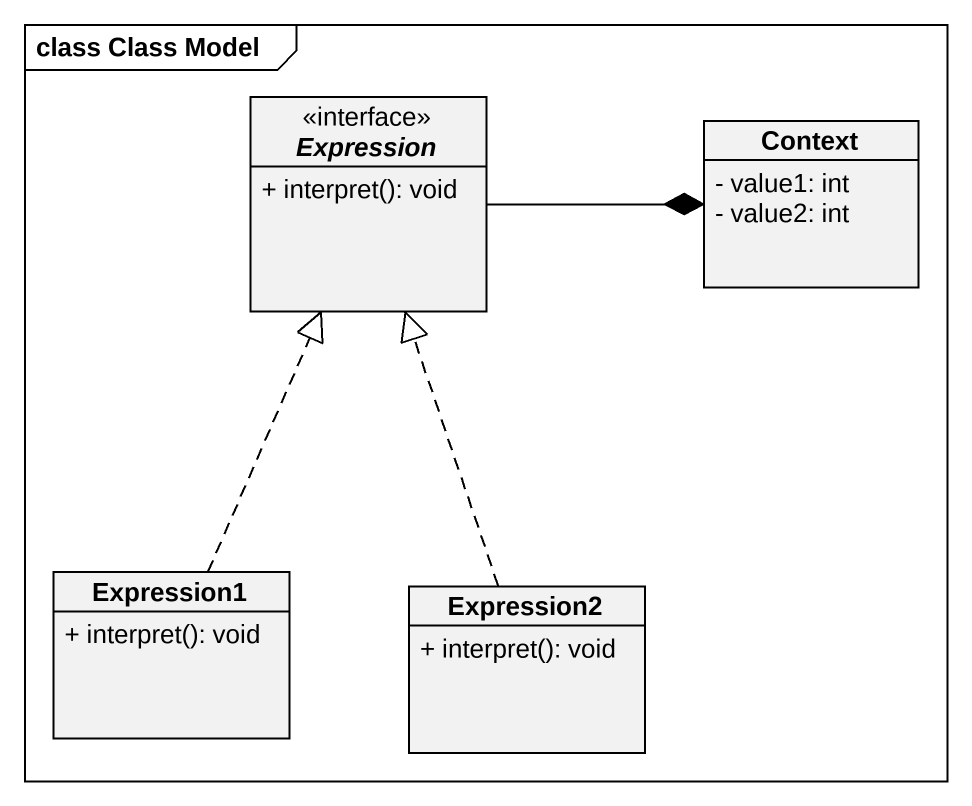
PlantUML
@startuml
mainframe class Class Model
hide circle
hide empty members
skinparam classAttributeIconSize 0
interface Expression <<interface>> {
  + interpret(): void
}
class Context {
  - value1: int
  - value2: int
}
class Expression1 {
  + interpret(): void
}
class Expression2 {
  + interpret(): void
}
Expression -right-* Context
Expression1 .up.|> Expression
Expression2 .up.|> Expression
@enduml
